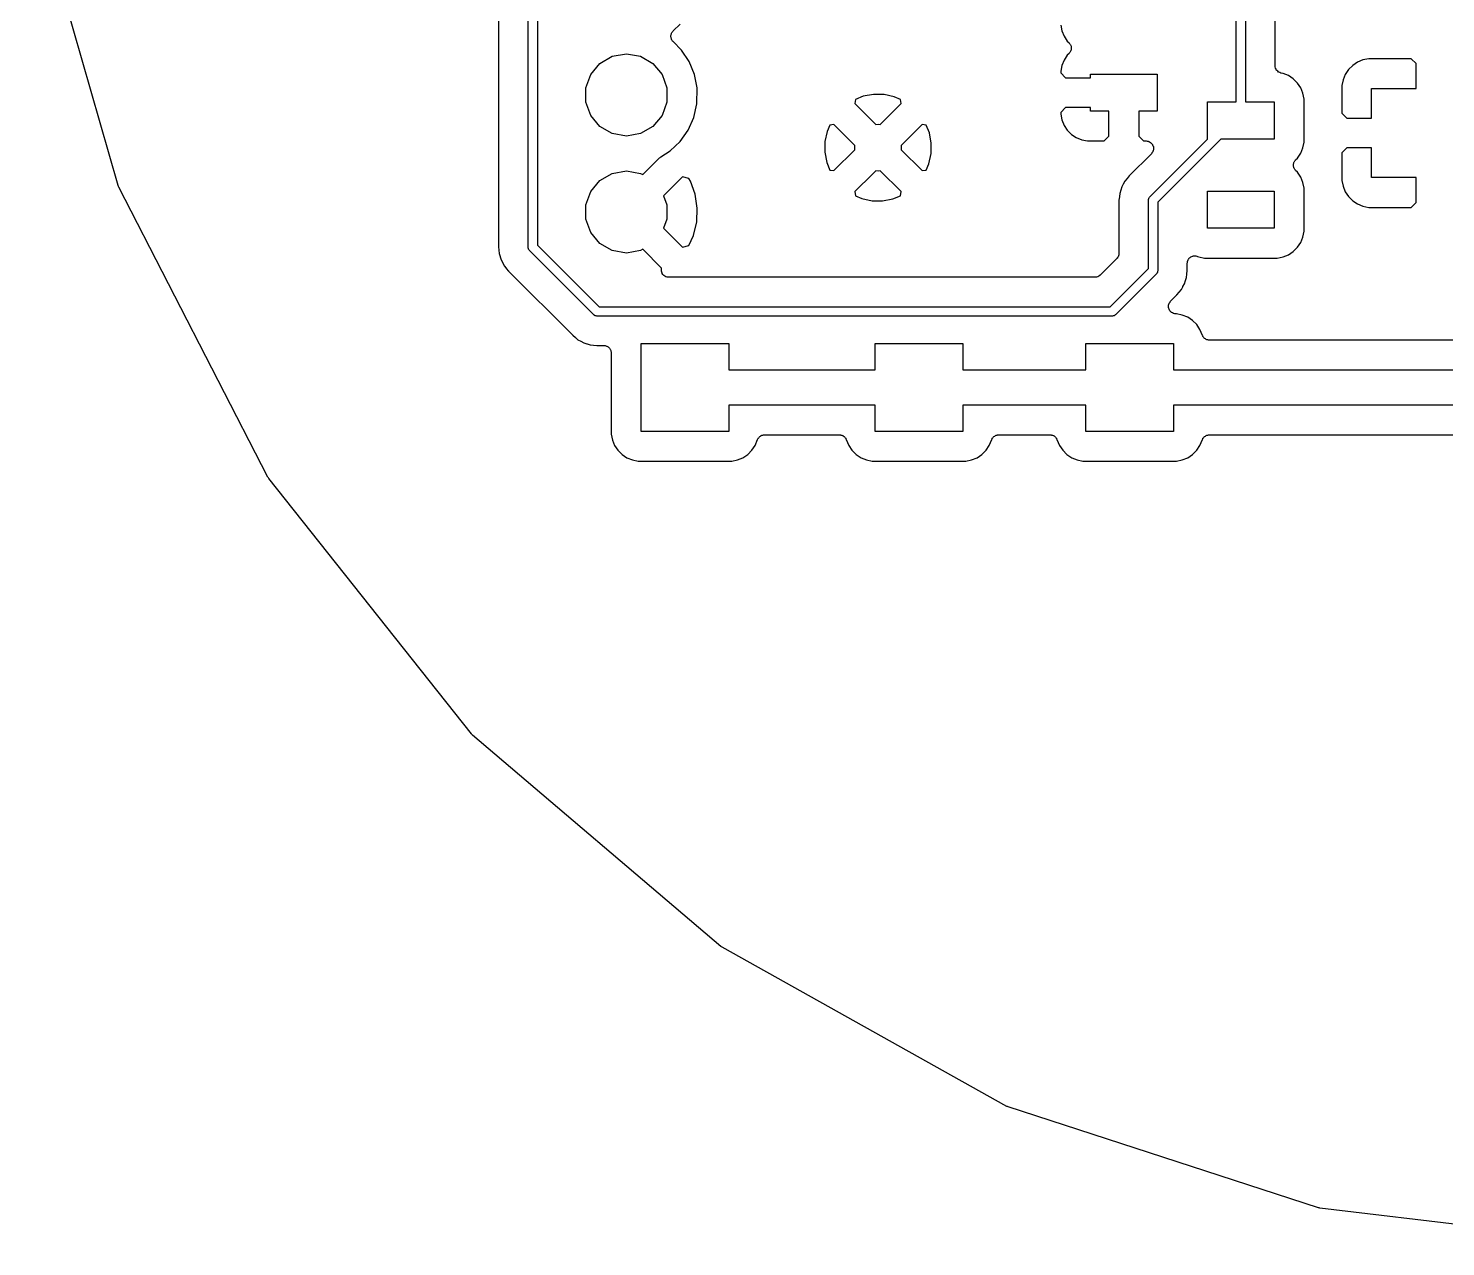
# Model space of a CAD drawing. Extents: x 164 to 228.7, y -128.7 to -69.
# Drawn here: x 171.78 to 196, y -128.69 to -107.86 of the extents above; entities that cross this region are included whole.
import ezdxf

# ---------------------------------------------------------------- set-up
doc = ezdxf.new("R2010")
doc.units = 0
doc.header["$MEASUREMENT"] = 0
doc.layers.add('BLACK', color=7, linetype='CONTINUOUS')

msp = doc.modelspace()

# ---------------------------------------------------------------- linework, layer by layer
at = {"layer": 'Black'}
for p, q in [((179.817, -103.6), (179.817, -111.594)), ((180.32, -111.6), (180.32, -103.6)), ((180.48, -103.633), (180.48, -111.567)), ((192.42, -109.12), (192.42, -104.957)), ((192.58, -104.957), (192.58, -109.12)), ((173.319, -110.55), (171.782, -105.192)), ((193.083, -108.501), (193.083, -105.546)), ((182.761, -107.985), (182.764, -107.975)), ((182.762, -107.997), (182.761, -107.985)), ((182.761, -108.009), (182.762, -107.997)), ((182.764, -107.975), (182.765, -107.965)), ((182.765, -107.965), (182.77, -107.954)), ((182.77, -107.954), (182.773, -107.942)), ((182.773, -107.942), (182.779, -107.934)), ((182.779, -107.934), (182.783, -107.926)), ((182.783, -107.926), (182.792, -107.917)), ((182.792, -107.917), (182.8, -107.907)), ((182.8, -107.907), (182.919, -107.793)), ((189.421, -107.806), (189.44, -107.904)), ((189.44, -107.904), (189.478, -107.996)), ((189.478, -107.996), (189.534, -108.079)), ((182.763, -108.019), (182.761, -108.009)), ((182.764, -108.029), (182.763, -108.019)), ((182.769, -108.04), (182.764, -108.029)), ((182.772, -108.052), (182.769, -108.04)), ((182.777, -108.06), (182.772, -108.052)), ((182.781, -108.069), (182.777, -108.06)), ((182.79, -108.078), (182.781, -108.069)), ((182.797, -108.088), (182.79, -108.078)), ((182.941, -108.233), (182.797, -108.088)), ((183.072, -108.43), (182.941, -108.233)), ((189.534, -108.079), (189.565, -108.11)), ((189.565, -108.11), (189.571, -108.119)), ((189.571, -108.119), (189.579, -108.127)), ((189.579, -108.127), (189.584, -108.137)), ((189.584, -108.137), (189.59, -108.146)), ((189.59, -108.146), (189.593, -108.157)), ((189.593, -108.243), (189.59, -108.254)), ((189.593, -108.157), (189.598, -108.167)), ((189.598, -108.233), (189.593, -108.243)), ((189.598, -108.167), (189.599, -108.178)), ((189.599, -108.222), (189.598, -108.233)), ((189.599, -108.178), (189.601, -108.189)), ((189.601, -108.211), (189.599, -108.222)), ((189.601, -108.189), (189.601, -108.2)), ((189.601, -108.2), (189.601, -108.211)), ((181.391, -108.649), (181.548, -108.462)), ((181.548, -108.462), (181.76, -108.34)), ((181.76, -108.34), (182, -108.297)), ((182, -108.297), (182.24, -108.34)), ((182.24, -108.34), (182.452, -108.462)), ((182.452, -108.462), (182.609, -108.649)), ((183.162, -108.649), (183.072, -108.43)), ((189.478, -108.404), (189.44, -108.496)), ((189.534, -108.321), (189.478, -108.404)), ((189.565, -108.29), (189.534, -108.321)), ((189.571, -108.281), (189.565, -108.29)), ((189.579, -108.273), (189.571, -108.281)), ((189.584, -108.263), (189.579, -108.273)), ((189.59, -108.254), (189.584, -108.263)), ((194.493, -108.439), (194.41, -108.494)), ((194.586, -108.401), (194.493, -108.439)), ((194.684, -108.381), (194.586, -108.401)), ((195.412, -108.381), (194.684, -108.381)), ((195.496, -108.465), (195.412, -108.381)), ((195.496, -108.889), (195.496, -108.465)), ((181.308, -108.878), (181.391, -108.649)), ((182.609, -108.649), (182.692, -108.878)), ((183.208, -108.881), (183.162, -108.649)), ((189.44, -108.496), (189.421, -108.594)), ((189.421, -108.594), (189.421, -108.624)), ((189.421, -108.624), (189.505, -108.708)), ((189.505, -108.708), (189.928, -108.708)), ((189.928, -108.708), (189.928, -108.644)), ((189.928, -108.644), (191.071, -108.644)), ((191.071, -108.644), (191.071, -109.279)), ((193.087, -108.521), (193.083, -108.501)), ((193.09, -108.541), (193.087, -108.521)), ((193.09, -108.543), (193.09, -108.541)), ((193.091, -108.544), (193.09, -108.543)), ((193.101, -108.562), (193.091, -108.544)), ((193.111, -108.58), (193.101, -108.562)), ((193.112, -108.581), (193.111, -108.58)), ((193.113, -108.582), (193.112, -108.581)), ((193.129, -108.596), (193.113, -108.582)), ((193.144, -108.609), (193.129, -108.596)), ((193.145, -108.61), (193.144, -108.609)), ((193.147, -108.611), (193.145, -108.61)), ((193.166, -108.618), (193.147, -108.611)), ((193.185, -108.625), (193.166, -108.618)), ((193.22, -108.632), (193.185, -108.625)), ((193.312, -108.67), (193.22, -108.632)), ((193.395, -108.726), (193.312, -108.67)), ((193.466, -108.797), (193.395, -108.726)), ((194.284, -108.648), (194.246, -108.741)), ((194.339, -108.565), (194.284, -108.648)), ((194.41, -108.494), (194.339, -108.565)), ((181.308, -109.122), (181.308, -108.878)), ((182.692, -108.878), (182.692, -109.122)), ((183.204, -109.153), (183.208, -108.881)), ((193.522, -108.88), (193.466, -108.797)), ((193.56, -108.972), (193.522, -108.88)), ((193.579, -109.07), (193.56, -108.972)), ((194.246, -108.741), (194.226, -108.839)), ((194.226, -108.839), (194.226, -109.313)), ((194.734, -109.397), (194.734, -108.889)), ((194.734, -108.889), (195.496, -108.889)), ((181.391, -109.351), (181.308, -109.122)), ((182.692, -109.122), (182.609, -109.351)), ((183.152, -109.383), (183.204, -109.153)), ((185.914, -109.076), (185.906, -109.147)), ((185.906, -109.147), (186.264, -109.505)), ((186.048, -109.023), (185.914, -109.076)), ((186.224, -108.991), (186.048, -109.023)), ((186.403, -108.993), (186.224, -108.991)), ((186.336, -109.505), (186.694, -109.147)), ((186.578, -109.031), (186.403, -108.993)), ((186.686, -109.078), (186.578, -109.031)), ((186.694, -109.147), (186.686, -109.078)), ((189.505, -109.216), (189.421, -109.3)), ((189.928, -109.216), (189.505, -109.216)), ((189.928, -109.279), (189.928, -109.216)), ((191.928, -109.755), (191.928, -109.12)), ((191.928, -109.12), (192.42, -109.12)), ((192.58, -109.12), (193.071, -109.12)), ((193.071, -109.12), (193.071, -109.755)), ((193.579, -109.806), (193.579, -109.07)), ((181.548, -109.538), (181.391, -109.351)), ((182.609, -109.351), (182.452, -109.538)), ((183.055, -109.6), (183.152, -109.383)), ((189.421, -109.3), (189.421, -109.33)), ((189.421, -109.33), (189.44, -109.428)), ((189.44, -109.428), (189.478, -109.52)), ((190.246, -109.279), (189.928, -109.279)), ((190.246, -109.703), (190.246, -109.279)), ((191.071, -109.279), (190.754, -109.279)), ((190.754, -109.279), (190.754, -109.703)), ((194.226, -109.313), (194.31, -109.397)), ((194.31, -109.397), (194.734, -109.397)), ((181.76, -109.66), (181.548, -109.538)), ((182, -109.703), (181.76, -109.66)), ((182.24, -109.66), (182, -109.703)), ((182.452, -109.538), (182.24, -109.66)), ((182.919, -109.793), (183.055, -109.6)), ((185.431, -109.622), (185.393, -109.797)), ((185.478, -109.514), (185.431, -109.622)), ((185.547, -109.506), (185.478, -109.514)), ((185.905, -109.864), (185.547, -109.506)), ((186.264, -109.505), (186.3, -109.498)), ((186.3, -109.498), (186.336, -109.505)), ((186.917, -109.643), (186.695, -109.864)), ((187.053, -109.506), (186.917, -109.643)), ((186.917, -109.643), (186.917, -109.643)), ((186.917, -109.643), (186.917, -109.643)), ((187.124, -109.514), (187.053, -109.506)), ((187.177, -109.648), (187.124, -109.514)), ((187.209, -109.824), (187.177, -109.648)), ((189.478, -109.52), (189.534, -109.603)), ((189.534, -109.603), (189.605, -109.674)), ((189.605, -109.674), (189.688, -109.73)), ((182.747, -109.957), (182.919, -109.793)), ((185.393, -109.797), (185.391, -109.976)), ((185.547, -110.294), (185.905, -109.936)), ((185.905, -109.936), (185.905, -109.864)), ((186.695, -109.864), (186.695, -109.936)), ((186.695, -109.936), (187.053, -110.294)), ((187.207, -110.003), (187.209, -109.824)), ((189.688, -109.73), (189.78, -109.768)), ((189.78, -109.768), (189.878, -109.787)), ((189.878, -109.787), (190.162, -109.787)), ((190.162, -109.787), (190.246, -109.703)), ((190.754, -109.703), (190.838, -109.787)), ((190.838, -109.787), (190.881, -109.787)), ((190.881, -109.787), (190.898, -109.79)), ((190.898, -109.79), (190.914, -109.792)), ((190.914, -109.792), (190.919, -109.794)), ((190.919, -109.794), (190.925, -109.795)), ((190.925, -109.795), (190.939, -109.803)), ((190.939, -109.803), (190.954, -109.81)), ((190.943, -110.743), (191.931, -109.755)), ((190.954, -109.81), (190.958, -109.814)), ((190.958, -109.814), (190.963, -109.817)), ((190.963, -109.817), (190.974, -109.83)), ((190.974, -109.83), (190.985, -109.842)), ((190.985, -109.842), (190.988, -109.847)), ((190.988, -109.847), (190.991, -109.851)), ((190.991, -109.851), (190.997, -109.867)), ((190.997, -109.867), (191.004, -109.882)), ((191.006, -109.937), (191.001, -109.952)), ((191.004, -109.882), (191.005, -109.887)), ((191.005, -109.887), (191.006, -109.892)), ((191.006, -109.892), (191.006, -109.909)), ((191.006, -109.909), (191.008, -109.926)), ((191.008, -109.926), (191.006, -109.931)), ((191.006, -109.931), (191.006, -109.937)), ((192.158, -109.755), (191.08, -110.833)), ((191.931, -109.755), (191.928, -109.755)), ((193.071, -109.755), (192.158, -109.755)), ((193.522, -109.996), (193.56, -109.904)), ((193.56, -109.904), (193.579, -109.806)), ((194.31, -109.905), (194.226, -109.989)), ((194.734, -109.905), (194.31, -109.905)), ((194.734, -110.413), (194.734, -109.905)), ((182.279, -110.362), (182.565, -110.076)), ((182.565, -110.076), (182.576, -110.068)), ((182.576, -110.068), (182.587, -110.059)), ((182.587, -110.059), (182.747, -109.957)), ((185.391, -109.976), (185.423, -110.152)), ((185.423, -110.152), (185.476, -110.286)), ((187.122, -110.286), (187.169, -110.178)), ((187.169, -110.178), (187.207, -110.003)), ((190.971, -110.004), (190.592, -110.383)), ((190.981, -109.991), (190.971, -110.004)), ((190.991, -109.978), (190.981, -109.991)), ((190.993, -109.973), (190.991, -109.978)), ((190.997, -109.968), (190.993, -109.973)), ((191.001, -109.952), (190.997, -109.968)), ((193.399, -110.189), (193.401, -110.178)), ((193.401, -110.178), (193.402, -110.167)), ((193.402, -110.167), (193.407, -110.157)), ((193.407, -110.157), (193.41, -110.146)), ((193.41, -110.146), (193.416, -110.137)), ((193.416, -110.137), (193.421, -110.127)), ((193.421, -110.127), (193.429, -110.119)), ((193.429, -110.119), (193.435, -110.11)), ((193.435, -110.11), (193.466, -110.079)), ((193.466, -110.079), (193.522, -109.996)), ((194.226, -109.989), (194.226, -110.463)), ((181.548, -110.462), (181.76, -110.34)), ((181.76, -110.34), (182, -110.297)), ((182, -110.297), (182.24, -110.34)), ((182.24, -110.34), (182.279, -110.362)), ((182.96, -110.399), (182.636, -110.723)), ((183.069, -110.427), (182.96, -110.399)), ((183.093, -110.471), (183.069, -110.427)), ((185.476, -110.286), (185.547, -110.294)), ((186.21, -110.349), (185.906, -110.653)), ((186.264, -110.295), (186.21, -110.349)), ((186.21, -110.349), (186.21, -110.349)), ((186.21, -110.349), (186.21, -110.349)), ((186.3, -110.302), (186.264, -110.295)), ((186.336, -110.295), (186.3, -110.302)), ((186.694, -110.653), (186.336, -110.295)), ((187.053, -110.294), (187.122, -110.286)), ((190.592, -110.383), (190.554, -110.429)), ((193.399, -110.2), (193.399, -110.189)), ((193.399, -110.211), (193.399, -110.2)), ((193.401, -110.222), (193.399, -110.211)), ((193.402, -110.233), (193.401, -110.222)), ((193.407, -110.243), (193.402, -110.233)), ((193.41, -110.254), (193.407, -110.243)), ((193.416, -110.263), (193.41, -110.254)), ((193.421, -110.273), (193.416, -110.263)), ((193.429, -110.281), (193.421, -110.273)), ((193.435, -110.29), (193.429, -110.281)), ((193.466, -110.321), (193.435, -110.29)), ((193.522, -110.404), (193.466, -110.321)), ((193.56, -110.496), (193.522, -110.404)), ((195.496, -110.413), (194.734, -110.413)), ((195.496, -110.837), (195.496, -110.413)), ((173.324, -110.562), (173.319, -110.55)), ((173.328, -110.574), (173.324, -110.562)), ((175.876, -115.532), (173.328, -110.574)), ((181.308, -110.878), (181.391, -110.649)), ((181.391, -110.649), (181.548, -110.462)), ((183.176, -110.697), (183.093, -110.471)), ((185.906, -110.653), (185.914, -110.722)), ((186.686, -110.724), (186.694, -110.653)), ((186.694, -110.653), (186.694, -110.653)), ((190.446, -110.628), (190.429, -110.682)), ((190.447, -110.627), (190.446, -110.628)), ((190.446, -110.628), (190.446, -110.628)), ((190.463, -110.573), (190.447, -110.627)), ((190.484, -110.535), (190.463, -110.573)), ((190.49, -110.524), (190.484, -110.535)), ((190.491, -110.523), (190.49, -110.524)), ((190.517, -110.473), (190.491, -110.523)), ((190.491, -110.523), (190.491, -110.523)), ((190.554, -110.43), (190.517, -110.473)), ((190.554, -110.429), (190.554, -110.43)), ((190.554, -110.43), (190.554, -110.43)), ((191.928, -111.279), (191.928, -110.644)), ((191.928, -110.644), (193.071, -110.644)), ((193.071, -110.644), (193.071, -111.279)), ((193.579, -110.594), (193.56, -110.496)), ((193.579, -111.33), (193.579, -110.594)), ((194.226, -110.463), (194.246, -110.561)), ((194.246, -110.561), (194.284, -110.654)), ((194.284, -110.654), (194.339, -110.737)), ((181.308, -111.122), (181.308, -110.878)), ((182.636, -110.723), (182.692, -110.878)), ((182.692, -110.878), (182.692, -111.122)), ((183.212, -110.933), (183.176, -110.697)), ((185.914, -110.722), (186.022, -110.769)), ((186.022, -110.769), (186.197, -110.807)), ((186.197, -110.807), (186.376, -110.809)), ((186.376, -110.809), (186.552, -110.777)), ((186.552, -110.777), (186.686, -110.724)), ((190.424, -110.739), (190.417, -110.798)), ((190.417, -110.798), (190.417, -110.798)), ((190.417, -110.798), (190.417, -110.798)), ((190.417, -110.798), (190.417, -110.799)), ((190.417, -110.799), (190.417, -110.8)), ((190.417, -110.8), (190.417, -111.706)), ((190.429, -110.682), (190.424, -110.738)), ((190.424, -110.738), (190.424, -110.738)), ((190.424, -110.738), (190.424, -110.739)), ((190.92, -110.793), (190.923, -110.783)), ((190.921, -110.797), (190.92, -110.793)), ((190.92, -110.8), (190.921, -110.797)), ((190.92, -111.967), (190.92, -110.8)), ((190.923, -110.783), (190.925, -110.773)), ((190.925, -110.773), (190.927, -110.77)), ((190.927, -110.766), (190.933, -110.758)), ((190.927, -110.77), (190.927, -110.766)), ((190.933, -110.758), (190.939, -110.749)), ((190.939, -110.749), (190.941, -110.746)), ((190.941, -110.746), (190.943, -110.743)), ((191.08, -110.833), (191.08, -112)), ((194.339, -110.737), (194.41, -110.808)), ((194.41, -110.808), (194.493, -110.863)), ((194.493, -110.863), (194.586, -110.901)), ((194.586, -110.901), (194.684, -110.921)), ((195.412, -110.921), (195.496, -110.837)), ((181.391, -111.351), (181.308, -111.122)), ((182.692, -111.122), (182.636, -111.277)), ((183.202, -111.17), (183.212, -110.933)), ((194.684, -110.921), (195.412, -110.921)), ((181.548, -111.538), (181.391, -111.351)), ((182.636, -111.277), (182.96, -111.601)), ((183.146, -111.402), (183.202, -111.17)), ((193.071, -111.279), (191.928, -111.279)), ((193.56, -111.428), (193.579, -111.33)), ((179.817, -111.594), (179.823, -111.653)), ((180.321, -111.603), (180.32, -111.6)), ((180.32, -111.607), (180.321, -111.603)), ((180.323, -111.617), (180.32, -111.607)), ((180.325, -111.627), (180.323, -111.617)), ((180.327, -111.63), (180.325, -111.627)), ((180.327, -111.634), (180.327, -111.63)), ((180.333, -111.642), (180.327, -111.634)), ((180.48, -111.567), (181.533, -112.62)), ((181.76, -111.66), (181.548, -111.538)), ((182.279, -111.638), (182.24, -111.66)), ((182.601, -111.96), (182.279, -111.638)), ((182.96, -111.601), (183.065, -111.574)), ((183.065, -111.574), (183.146, -111.402)), ((193.395, -111.674), (193.466, -111.603)), ((193.466, -111.603), (193.522, -111.52)), ((193.522, -111.52), (193.56, -111.428)), ((179.823, -111.653), (179.823, -111.654)), ((179.823, -111.654), (179.823, -111.654)), ((179.823, -111.654), (179.828, -111.71)), ((179.828, -111.71), (179.844, -111.764)), ((179.844, -111.764), (179.844, -111.765)), ((179.844, -111.765), (179.844, -111.765)), ((179.844, -111.765), (179.86, -111.819)), ((179.86, -111.819), (179.887, -111.869)), ((179.887, -111.869), (179.887, -111.869)), ((179.887, -111.869), (179.887, -111.87)), ((179.887, -111.87), (179.913, -111.92)), ((180.339, -111.651), (180.333, -111.642)), ((180.341, -111.654), (180.339, -111.651)), ((180.343, -111.657), (180.341, -111.654)), ((181.443, -112.757), (180.343, -111.657)), ((182, -111.703), (181.76, -111.66)), ((182.24, -111.66), (182, -111.703)), ((190.38, -111.796), (190.246, -111.93)), ((190.383, -111.791), (190.38, -111.796)), ((190.387, -111.788), (190.383, -111.791)), ((190.396, -111.773), (190.387, -111.788)), ((190.405, -111.76), (190.396, -111.773)), ((190.407, -111.754), (190.405, -111.76)), ((190.409, -111.749), (190.407, -111.754)), ((190.412, -111.733), (190.409, -111.749)), ((190.417, -111.717), (190.412, -111.733)), ((190.417, -111.706), (190.416, -111.711)), ((190.416, -111.711), (190.417, -111.717)), ((191.583, -111.876), (191.585, -111.863)), ((191.583, -111.999), (191.583, -111.876)), ((191.585, -111.863), (191.586, -111.849)), ((191.586, -111.849), (191.589, -111.841)), ((191.589, -111.841), (191.591, -111.833)), ((191.591, -111.833), (191.598, -111.821)), ((191.598, -111.821), (191.603, -111.808)), ((191.603, -111.808), (191.609, -111.802)), ((191.609, -111.802), (191.613, -111.795)), ((191.613, -111.795), (191.623, -111.786)), ((191.623, -111.786), (191.633, -111.776)), ((191.633, -111.776), (191.64, -111.772)), ((191.64, -111.772), (191.647, -111.766)), ((191.647, -111.766), (191.66, -111.762)), ((191.66, -111.762), (191.672, -111.755)), ((191.672, -111.755), (191.68, -111.754)), ((191.68, -111.754), (191.688, -111.751)), ((191.688, -111.751), (191.702, -111.751)), ((191.702, -111.751), (191.716, -111.749)), ((191.716, -111.749), (191.724, -111.751)), ((191.724, -111.751), (191.732, -111.751)), ((191.732, -111.751), (191.745, -111.756)), ((191.745, -111.756), (191.759, -111.759)), ((191.759, -111.759), (191.78, -111.768)), ((191.78, -111.768), (191.878, -111.787)), ((191.878, -111.787), (193.122, -111.787)), ((193.122, -111.787), (193.22, -111.768)), ((193.22, -111.768), (193.312, -111.73)), ((193.312, -111.73), (193.395, -111.674)), ((179.913, -111.92), (179.948, -111.963)), ((179.948, -111.963), (179.949, -111.964)), ((179.949, -111.964), (179.949, -111.964)), ((179.949, -111.964), (179.986, -112.011)), ((179.986, -112.011), (179.987, -112.011)), ((179.987, -112.011), (179.987, -112.011)), ((179.987, -112.011), (179.987, -112.011)), ((179.987, -112.011), (179.988, -112.012)), ((179.988, -112.012), (181.083, -113.108)), ((182.598, -112.003), (182.599, -111.985)), ((182.599, -112.007), (182.598, -112.003)), ((182.599, -111.968), (182.601, -111.963)), ((182.599, -111.985), (182.599, -111.968)), ((182.599, -112.012), (182.599, -112.007)), ((182.605, -112.028), (182.599, -112.012)), ((182.601, -111.963), (182.601, -111.96)), ((182.61, -112.045), (182.605, -112.028)), ((182.613, -112.049), (182.61, -112.045)), ((182.614, -112.053), (182.613, -112.049)), ((182.625, -112.067), (182.614, -112.053)), ((182.636, -112.081), (182.625, -112.067)), ((182.639, -112.084), (182.636, -112.081)), ((182.643, -112.087), (182.639, -112.084)), ((182.658, -112.096), (182.643, -112.087)), ((182.672, -112.106), (182.658, -112.096)), ((182.677, -112.107), (182.672, -112.106)), ((182.681, -112.109), (182.677, -112.107)), ((182.698, -112.112), (182.681, -112.109)), ((182.715, -112.117), (182.698, -112.112)), ((182.719, -112.116), (182.715, -112.117)), ((182.724, -112.117), (182.719, -112.116)), ((190.006, -112.117), (182.724, -112.117)), ((190.011, -112.116), (190.006, -112.117)), ((190.017, -112.117), (190.011, -112.116)), ((190.033, -112.112), (190.017, -112.117)), ((190.049, -112.109), (190.033, -112.112)), ((190.054, -112.107), (190.049, -112.109)), ((190.06, -112.105), (190.054, -112.107)), ((190.073, -112.096), (190.06, -112.105)), ((190.088, -112.087), (190.073, -112.096)), ((190.091, -112.083), (190.088, -112.087)), ((190.096, -112.08), (190.091, -112.083)), ((190.246, -111.93), (190.096, -112.08)), ((190.267, -112.62), (190.92, -111.967)), ((191.057, -112.057), (190.357, -112.757)), ((191.059, -112.054), (191.057, -112.057)), ((191.061, -112.051), (191.059, -112.054)), ((191.067, -112.042), (191.061, -112.051)), ((191.073, -112.034), (191.067, -112.042)), ((191.075, -112.027), (191.073, -112.03)), ((191.073, -112.03), (191.073, -112.034)), ((191.077, -112.017), (191.075, -112.027)), ((191.08, -112.007), (191.077, -112.017)), ((191.08, -112), (191.079, -112.003)), ((191.079, -112.003), (191.08, -112.007)), ((191.554, -112.172), (191.571, -112.118)), ((191.571, -112.118), (191.576, -112.062)), ((191.576, -112.061), (191.583, -112.002)), ((191.576, -112.062), (191.576, -112.061)), ((191.576, -112.062), (191.576, -112.062)), ((191.583, -112.001), (191.583, -111.999)), ((191.583, -112.002), (191.583, -112.001)), ((191.583, -112.002), (191.583, -112.002)), ((191.583, -112.002), (191.583, -112.002)), ((191.446, -112.37), (191.483, -112.327)), ((191.483, -112.327), (191.509, -112.277)), ((191.509, -112.277), (191.51, -112.276)), ((191.509, -112.277), (191.509, -112.277)), ((191.51, -112.276), (191.537, -112.227)), ((191.537, -112.227), (191.553, -112.173)), ((191.553, -112.173), (191.553, -112.172)), ((191.553, -112.172), (191.554, -112.172)), ((191.263, -112.604), (191.264, -112.599)), ((191.264, -112.62), (191.263, -112.604)), ((191.264, -112.593), (191.27, -112.577)), ((191.264, -112.599), (191.264, -112.593)), ((191.27, -112.577), (191.274, -112.561)), ((191.274, -112.561), (191.277, -112.557)), ((191.277, -112.557), (191.279, -112.551)), ((191.279, -112.551), (191.29, -112.539)), ((191.29, -112.539), (191.299, -112.525)), ((191.299, -112.525), (191.408, -112.417)), ((191.408, -112.417), (191.445, -112.371)), ((191.445, -112.371), (191.446, -112.37)), ((191.446, -112.37), (191.446, -112.37)), ((181.446, -112.759), (181.443, -112.757)), ((181.449, -112.761), (181.446, -112.759)), ((181.458, -112.767), (181.449, -112.761)), ((181.466, -112.773), (181.458, -112.767)), ((181.47, -112.773), (181.466, -112.773)), ((181.473, -112.775), (181.47, -112.773)), ((181.483, -112.777), (181.473, -112.775)), ((181.493, -112.78), (181.483, -112.777)), ((181.497, -112.779), (181.493, -112.78)), ((181.5, -112.78), (181.497, -112.779)), ((190.3, -112.78), (181.5, -112.78)), ((181.533, -112.62), (190.267, -112.62)), ((190.303, -112.779), (190.3, -112.78)), ((190.307, -112.78), (190.303, -112.779)), ((190.317, -112.777), (190.307, -112.78)), ((190.327, -112.775), (190.317, -112.777)), ((190.33, -112.773), (190.327, -112.775)), ((190.334, -112.773), (190.33, -112.773)), ((190.342, -112.767), (190.334, -112.773)), ((190.351, -112.761), (190.342, -112.767)), ((190.354, -112.759), (190.351, -112.761)), ((190.357, -112.757), (190.354, -112.759)), ((191.264, -112.637), (191.264, -112.62)), ((191.266, -112.642), (191.264, -112.637)), ((191.266, -112.648), (191.266, -112.642)), ((191.273, -112.663), (191.266, -112.648)), ((191.279, -112.678), (191.273, -112.663)), ((191.283, -112.683), (191.279, -112.678)), ((191.285, -112.688), (191.283, -112.683)), ((191.297, -112.7), (191.285, -112.688)), ((191.307, -112.712), (191.297, -112.7)), ((191.312, -112.715), (191.307, -112.712)), ((191.316, -112.719), (191.312, -112.715)), ((191.331, -112.726), (191.316, -112.719)), ((191.346, -112.734), (191.331, -112.726)), ((191.351, -112.735), (191.346, -112.734)), ((191.356, -112.738), (191.351, -112.735)), ((191.373, -112.739), (191.356, -112.738)), ((191.389, -112.742), (191.373, -112.739)), ((191.4, -112.742), (191.389, -112.742)), ((191.498, -112.762), (191.4, -112.742)), ((191.591, -112.8), (191.498, -112.762)), ((191.674, -112.855), (191.591, -112.8)), ((191.745, -112.926), (191.674, -112.855)), ((191.8, -113.009), (191.745, -112.926)), ((191.843, -113.113), (191.8, -113.009)), ((181.083, -113.108), (181.129, -113.146)), ((181.129, -113.146), (181.13, -113.146)), ((181.13, -113.146), (181.13, -113.146)), ((181.13, -113.146), (181.173, -113.183)), ((181.173, -113.183), (181.223, -113.209)), ((181.223, -113.209), (181.223, -113.209)), ((181.223, -113.209), (181.224, -113.21)), ((181.224, -113.21), (181.273, -113.237)), ((181.273, -113.237), (181.327, -113.253)), ((181.327, -113.253), (181.328, -113.254)), ((181.328, -113.254), (181.328, -113.254)), ((181.328, -113.254), (181.382, -113.271)), ((181.382, -113.271), (181.438, -113.276)), ((181.438, -113.276), (181.438, -113.276)), ((181.438, -113.276), (181.439, -113.276)), ((181.439, -113.276), (181.498, -113.283)), ((181.498, -113.283), (181.498, -113.283)), ((181.498, -113.283), (181.498, -113.283)), ((181.498, -113.283), (181.499, -113.283)), ((181.499, -113.283), (181.5, -113.283)), ((181.5, -113.283), (181.615, -113.283)), ((181.615, -113.283), (181.626, -113.285)), ((181.626, -113.285), (181.637, -113.285)), ((181.637, -113.285), (181.647, -113.289)), ((181.647, -113.289), (181.658, -113.291)), ((181.658, -113.291), (181.668, -113.296)), ((181.668, -113.296), (181.678, -113.3)), ((181.678, -113.3), (181.687, -113.307)), ((181.687, -113.307), (181.697, -113.313)), ((181.697, -113.313), (181.704, -113.321)), ((181.704, -113.321), (181.712, -113.328)), ((181.712, -113.328), (181.718, -113.338)), ((182.25, -114.75), (182.25, -113.25)), ((182.25, -113.25), (183.75, -113.25)), ((183.75, -113.25), (183.75, -113.7)), ((186.25, -113.7), (186.25, -113.25)), ((186.25, -113.25), (187.75, -113.25)), ((187.75, -113.25), (187.75, -113.7)), ((189.85, -113.7), (189.85, -113.25)), ((189.85, -113.25), (191.35, -113.25)), ((191.35, -113.25), (191.35, -113.7)), ((191.848, -113.12), (191.843, -113.113)), ((191.851, -113.128), (191.848, -113.12)), ((191.851, -113.129), (191.851, -113.128)), ((191.852, -113.131), (191.851, -113.129)), ((191.861, -113.141), (191.852, -113.131)), ((191.867, -113.151), (191.861, -113.141)), ((191.873, -113.155), (191.867, -113.151)), ((191.879, -113.162), (191.873, -113.155)), ((191.88, -113.163), (191.879, -113.162)), ((191.881, -113.164), (191.88, -113.163)), ((191.893, -113.17), (191.881, -113.164)), ((191.902, -113.177), (191.893, -113.17)), ((191.909, -113.18), (191.902, -113.177)), ((191.917, -113.184), (191.909, -113.18)), ((191.918, -113.185), (191.917, -113.184)), ((191.92, -113.185), (191.918, -113.185)), ((191.933, -113.187), (191.92, -113.185)), ((191.944, -113.191), (191.933, -113.187)), ((191.951, -113.19), (191.944, -113.191)), ((191.961, -113.192), (191.951, -113.19)), ((203.013, -113.192), (191.961, -113.192)), ((181.718, -113.338), (181.725, -113.346)), ((181.725, -113.346), (181.729, -113.357)), ((181.729, -113.357), (181.734, -113.367)), ((181.734, -113.367), (181.736, -113.378)), ((181.736, -113.378), (181.74, -113.388)), ((181.74, -113.388), (181.74, -113.399)), ((181.74, -113.399), (181.742, -113.41)), ((181.742, -113.41), (181.742, -114.8)), ((183.75, -113.7), (186.25, -113.7)), ((187.75, -113.7), (189.85, -113.7)), ((191.35, -113.7), (203.276, -113.7)), ((186.25, -114.3), (183.75, -114.3)), ((183.75, -114.3), (183.75, -114.75)), ((186.25, -114.75), (186.25, -114.3)), ((189.85, -114.3), (187.75, -114.3)), ((187.75, -114.3), (187.75, -114.75)), ((189.85, -114.75), (189.85, -114.3)), ((202.676, -114.3), (191.35, -114.3)), ((191.35, -114.3), (191.35, -114.75)), ((183.75, -114.75), (182.25, -114.75)), ((187.75, -114.75), (186.25, -114.75)), ((191.35, -114.75), (189.85, -114.75)), ((181.742, -114.8), (181.762, -114.898)), ((181.762, -114.898), (181.8, -114.991)), ((181.8, -114.991), (181.855, -115.074)), ((184.145, -115.074), (184.2, -114.991)), ((184.2, -114.991), (184.243, -114.887)), ((184.243, -114.887), (184.248, -114.88)), ((184.248, -114.88), (184.251, -114.871)), ((184.251, -114.87), (184.252, -114.869)), ((184.251, -114.871), (184.251, -114.87)), ((184.252, -114.869), (184.261, -114.859)), ((184.261, -114.859), (184.267, -114.849)), ((184.267, -114.849), (184.273, -114.845)), ((184.273, -114.845), (184.279, -114.838)), ((184.279, -114.838), (184.28, -114.837)), ((184.28, -114.837), (184.281, -114.836)), ((184.281, -114.836), (184.293, -114.83)), ((184.293, -114.83), (184.302, -114.823)), ((184.302, -114.823), (184.309, -114.82)), ((184.309, -114.82), (184.317, -114.816)), ((184.317, -114.816), (184.318, -114.815)), ((184.318, -114.815), (184.32, -114.815)), ((184.32, -114.815), (184.333, -114.813)), ((184.333, -114.813), (184.344, -114.809)), ((184.344, -114.809), (184.351, -114.81)), ((184.351, -114.81), (184.361, -114.808)), ((184.361, -114.808), (185.639, -114.808)), ((185.639, -114.808), (185.649, -114.81)), ((185.649, -114.81), (185.656, -114.809)), ((185.656, -114.809), (185.666, -114.813)), ((185.666, -114.813), (185.68, -114.815)), ((185.68, -114.815), (185.681, -114.815)), ((185.681, -114.815), (185.683, -114.816)), ((185.683, -114.816), (185.691, -114.82)), ((185.691, -114.82), (185.698, -114.823)), ((185.698, -114.823), (185.707, -114.829)), ((185.707, -114.829), (185.719, -114.836)), ((185.719, -114.836), (185.72, -114.837)), ((185.72, -114.837), (185.721, -114.838)), ((185.721, -114.838), (185.727, -114.845)), ((185.727, -114.845), (185.733, -114.849)), ((185.733, -114.849), (185.739, -114.859)), ((185.739, -114.859), (185.748, -114.869)), ((185.748, -114.869), (185.748, -114.87)), ((185.748, -114.87), (185.749, -114.871)), ((185.749, -114.871), (185.752, -114.88)), ((185.752, -114.88), (185.757, -114.887)), ((185.757, -114.887), (185.8, -114.991)), ((185.8, -114.991), (185.855, -115.074)), ((188.145, -115.074), (188.2, -114.991)), ((188.2, -114.991), (188.243, -114.887)), ((188.243, -114.887), (188.248, -114.88)), ((188.248, -114.88), (188.251, -114.871)), ((188.251, -114.87), (188.252, -114.869)), ((188.251, -114.871), (188.251, -114.87)), ((188.252, -114.869), (188.261, -114.859)), ((188.261, -114.859), (188.267, -114.849)), ((188.267, -114.849), (188.273, -114.845)), ((188.273, -114.845), (188.279, -114.838)), ((188.279, -114.838), (188.28, -114.837)), ((188.28, -114.837), (188.281, -114.836)), ((188.281, -114.836), (188.293, -114.83)), ((188.293, -114.83), (188.302, -114.823)), ((188.302, -114.823), (188.309, -114.82)), ((188.309, -114.82), (188.317, -114.816)), ((188.317, -114.816), (188.318, -114.815)), ((188.318, -114.815), (188.32, -114.815)), ((188.32, -114.815), (188.333, -114.813)), ((188.333, -114.813), (188.344, -114.809)), ((188.344, -114.809), (188.351, -114.81)), ((188.351, -114.81), (188.361, -114.808)), ((188.361, -114.808), (189.239, -114.808)), ((189.239, -114.808), (189.249, -114.81)), ((189.249, -114.81), (189.256, -114.809)), ((189.256, -114.809), (189.266, -114.813)), ((189.266, -114.813), (189.28, -114.815)), ((189.28, -114.815), (189.281, -114.815)), ((189.281, -114.815), (189.283, -114.816)), ((189.283, -114.816), (189.291, -114.82)), ((189.291, -114.82), (189.298, -114.823)), ((189.298, -114.823), (189.307, -114.829)), ((189.307, -114.829), (189.319, -114.836)), ((189.319, -114.836), (189.32, -114.837)), ((189.32, -114.837), (189.321, -114.838)), ((189.321, -114.838), (189.327, -114.845)), ((189.327, -114.845), (189.333, -114.849)), ((189.333, -114.849), (189.339, -114.859)), ((189.339, -114.859), (189.348, -114.869)), ((189.348, -114.869), (189.348, -114.87)), ((189.348, -114.87), (189.349, -114.871)), ((189.349, -114.871), (189.352, -114.88)), ((189.352, -114.88), (189.357, -114.887)), ((189.357, -114.887), (189.4, -114.991)), ((189.4, -114.991), (189.455, -115.074)), ((191.745, -115.074), (191.8, -114.991)), ((191.8, -114.991), (191.843, -114.887)), ((191.843, -114.887), (191.848, -114.88)), ((191.848, -114.88), (191.851, -114.871)), ((191.851, -114.87), (191.852, -114.869)), ((191.851, -114.871), (191.851, -114.87)), ((191.852, -114.869), (191.861, -114.859)), ((191.861, -114.859), (191.867, -114.849)), ((191.867, -114.849), (191.873, -114.845)), ((191.873, -114.845), (191.879, -114.838)), ((191.879, -114.838), (191.88, -114.837)), ((191.88, -114.837), (191.881, -114.836)), ((191.881, -114.836), (191.893, -114.83)), ((191.893, -114.83), (191.902, -114.823)), ((191.902, -114.823), (191.909, -114.82)), ((191.909, -114.82), (191.917, -114.816)), ((191.917, -114.816), (191.918, -114.815)), ((191.918, -114.815), (191.92, -114.815)), ((191.92, -114.815), (191.933, -114.813)), ((191.933, -114.813), (191.944, -114.809)), ((191.944, -114.809), (191.951, -114.81)), ((191.951, -114.81), (191.961, -114.808)), ((191.961, -114.808), (201.143, -114.808)), ((181.855, -115.074), (181.926, -115.145)), ((181.926, -115.145), (182.009, -115.2)), ((182.009, -115.2), (182.102, -115.238)), ((182.102, -115.238), (182.2, -115.258)), ((182.2, -115.258), (183.8, -115.258)), ((183.8, -115.258), (183.898, -115.238)), ((183.898, -115.238), (183.991, -115.2)), ((183.991, -115.2), (184.074, -115.145)), ((184.074, -115.145), (184.145, -115.074)), ((185.855, -115.074), (185.926, -115.145)), ((185.926, -115.145), (186.009, -115.2)), ((186.009, -115.2), (186.102, -115.238)), ((186.102, -115.238), (186.2, -115.258)), ((186.2, -115.258), (187.8, -115.258)), ((187.8, -115.258), (187.898, -115.238)), ((187.898, -115.238), (187.991, -115.2)), ((187.991, -115.2), (188.074, -115.145)), ((188.074, -115.145), (188.145, -115.074)), ((189.455, -115.074), (189.526, -115.145)), ((189.526, -115.145), (189.609, -115.2)), ((189.609, -115.2), (189.702, -115.238)), ((189.702, -115.238), (189.8, -115.258)), ((189.8, -115.258), (191.4, -115.258)), ((191.4, -115.258), (191.498, -115.238)), ((191.498, -115.238), (191.591, -115.2)), ((191.591, -115.2), (191.674, -115.145)), ((191.674, -115.145), (191.745, -115.074)), ((175.884, -115.542), (175.876, -115.532)), ((175.89, -115.553), (175.884, -115.542)), ((179.353, -119.922), (175.89, -115.553)), ((179.362, -119.93), (179.353, -119.922)), ((179.37, -119.94), (179.362, -119.93)), ((183.615, -123.553), (179.37, -119.94)), ((183.626, -123.559), (183.615, -123.553)), ((183.636, -123.567), (183.626, -123.559)), ((188.502, -126.287), (183.636, -123.567)), ((188.514, -126.291), (188.502, -126.287)), ((188.525, -126.297), (188.514, -126.291)), ((193.827, -128.019), (188.525, -126.297)), ((193.839, -128.021), (193.827, -128.019)), ((193.851, -128.025), (193.839, -128.021)), ((199.387, -128.685), (193.851, -128.025))]:
    msp.add_line(p, q, dxfattribs=at)

doc.saveas('drawing.dxf')
